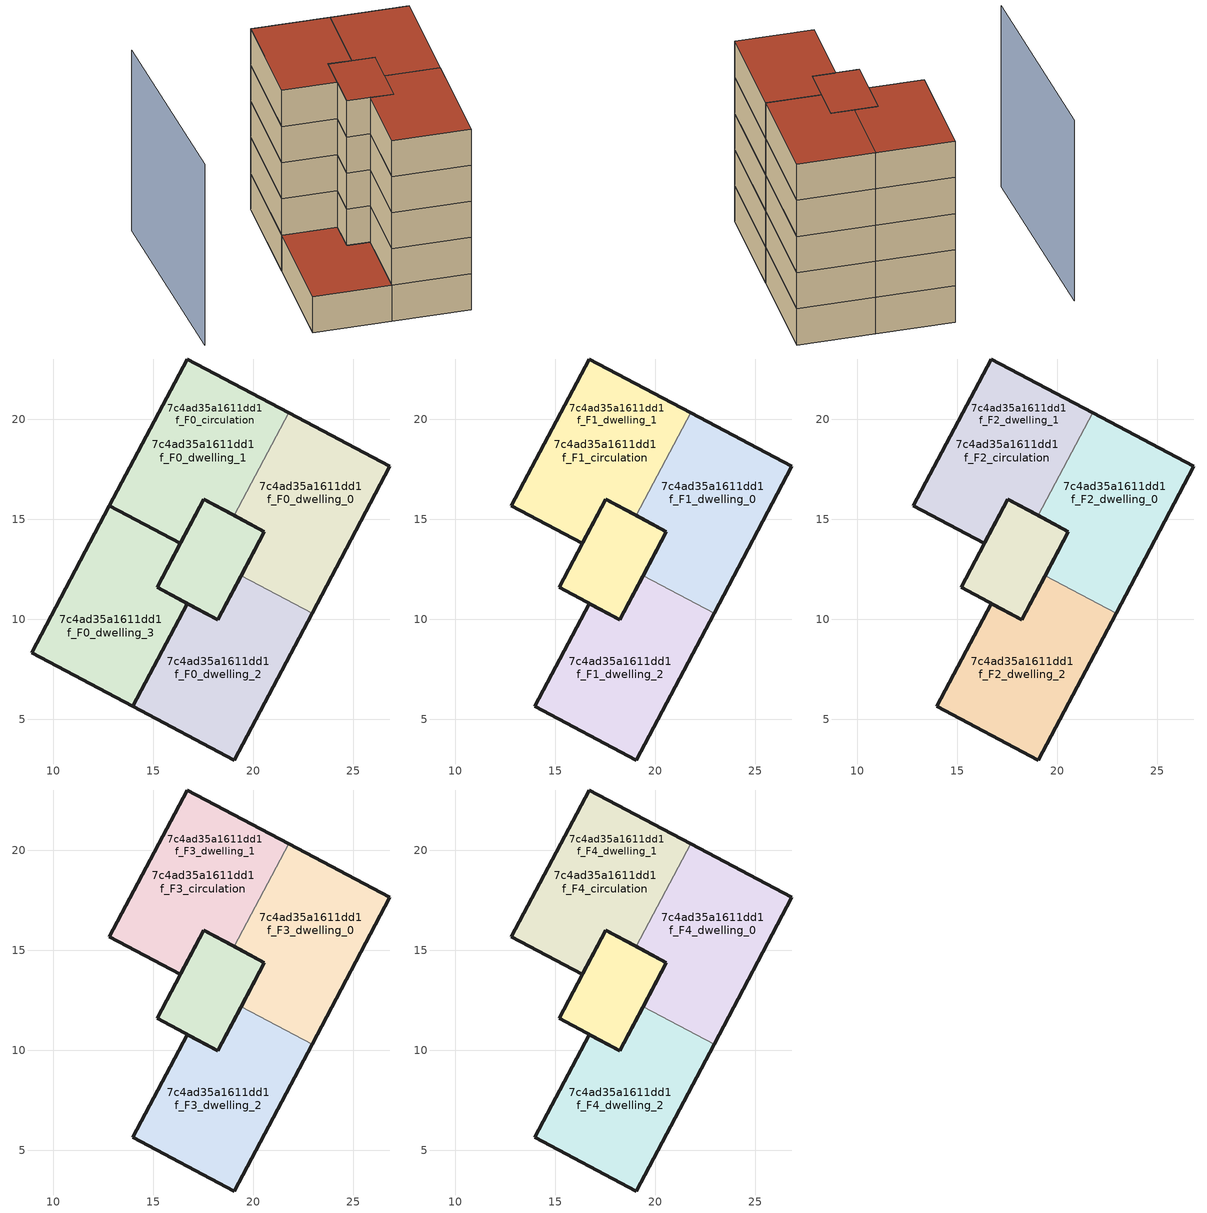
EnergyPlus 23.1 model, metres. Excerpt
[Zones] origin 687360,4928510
7c4ad35a1611dd1f_F0_dwelling_0
 floor ground (EU_floor_Construction): 26.84,17.65 22.95,10.31 19.4,12.19 20.57,14.39 19.04,15.2 21.77,20.33 z0
 wall outside (EU_wall_Construction): 22.95,10.31 26.84,17.65 21.77,20.33 / 19.04,15.2 20.57,14.39 19.4,12.19 z0:3
 wall to 7c4ad35a1611dd1f_F0_dwelling_1 (EU_wall_Construction): 21.77,20.33 19.04,15.2 z0:3
 wall to 7c4ad35a1611dd1f_F0_dwelling_2 (EU_wall_Construction): 19.4,12.19 22.95,10.31 z0:3
7c4ad35a1611dd1f_F0_dwelling_1
 floor ground (EU_floor_Construction): 20.57,14.39 18.23,9.98 15.19,11.6 16.36,13.8 17.52,16 19.04,15.2 z0; 21.77,20.33 19.04,15.2 17.52,16 16.36,13.8 12.81,15.68 16.7,23.02 z0
 wall outside (EU_wall_Construction): 21.77,20.33 16.7,23.02 12.81,15.68 16.36,13.8 17.52,16 19.04,15.2 z0:3
7c4ad35a1611dd1f_F0_dwelling_2
 floor ground (EU_floor_Construction): 22.95,10.31 19.06,2.97 13.99,5.65 16.71,10.79 18.23,9.98 19.4,12.19 z0
 wall outside (EU_wall_Construction): 19.4,12.19 18.23,9.98 16.71,10.79 13.99,5.65 19.06,2.97 22.95,10.31 z0:3
7c4ad35a1611dd1f_F0_dwelling_3
 floor ground (EU_floor_Construction): 16.36,13.8 15.19,11.6 16.71,10.79 13.99,5.65 8.92,8.34 12.81,15.68 z0; 20.57,14.39 18.23,9.98 15.19,11.6 16.36,13.8 17.52,16 z0
 wall outside (EU_wall_Construction): 8.92,8.34 13.99,5.65 16.71,10.79 15.19,11.6 16.36,13.8 12.81,15.68 8.92,8.34 z0:3
 roof outside (EU_roof_Construction): 18.23,9.98 20.57,14.39 17.52,16 16.36,13.8 15.19,11.6 z3; 13.99,5.65 16.71,10.79 15.19,11.6 16.36,13.8 12.81,15.68 8.92,8.34 z3
7c4ad35a1611dd1f_F0_circulation
 floor ground (EU_floor_Construction): 21.77,20.33 19.04,15.2 17.52,16 16.36,13.8 12.81,15.68 16.7,23.02 z0; 20.57,14.39 18.23,9.98 15.19,11.6 16.36,13.8 17.52,16 19.04,15.2 z0; 16.36,13.8 15.19,11.6 16.71,10.79 13.99,5.65 8.92,8.34 12.81,15.68 z0
 wall outside (EU_wall_Construction): 15.19,11.6 18.23,9.98 20.57,14.39 17.52,16 15.19,11.6 z0:3
 roof outside (EU_floor_Construction): 13.99,5.65 16.71,10.79 15.19,11.6 16.36,13.8 12.81,15.68 8.92,8.34 z3
7c4ad35a1611dd1f_F1_dwelling_0
 floor to 7c4ad35a1611dd1f_F0_dwelling_0 (EU_floor_Construction): 26.84,17.65 22.95,10.31 19.4,12.19 20.57,14.39 19.04,15.2 21.77,20.33 z3
 wall outside (EU_wall_Construction): 22.95,10.31 26.84,17.65 21.77,20.33 / 19.04,15.2 20.57,14.39 19.4,12.19 z3:6
 wall to 7c4ad35a1611dd1f_F1_dwelling_1 (EU_wall_Construction): 21.77,20.33 19.04,15.2 z3:6
 wall to 7c4ad35a1611dd1f_F1_dwelling_2 (EU_wall_Construction): 19.4,12.19 22.95,10.31 z3:6
7c4ad35a1611dd1f_F1_dwelling_1
 floor outside (EU_floor_Construction): 21.77,20.33 19.04,15.2 17.52,16 16.36,13.8 12.81,15.68 16.7,23.02 z3; 20.57,14.39 18.23,9.98 15.19,11.6 16.36,13.8 17.52,16 19.04,15.2 z3
 wall outside (EU_wall_Construction): 21.77,20.33 16.7,23.02 12.81,15.68 16.36,13.8 17.52,16 19.04,15.2 z3:6
7c4ad35a1611dd1f_F1_dwelling_2
 floor to 7c4ad35a1611dd1f_F0_dwelling_2 (EU_floor_Construction): 22.95,10.31 19.06,2.97 13.99,5.65 16.71,10.79 18.23,9.98 19.4,12.19 z3
 wall outside (EU_wall_Construction): 19.4,12.19 18.23,9.98 16.71,10.79 13.99,5.65 19.06,2.97 22.95,10.31 z3:6
7c4ad35a1611dd1f_F1_circulation
 floor to 7c4ad35a1611dd1f_F0_circulation (EU_floor_Construction): 21.77,20.33 19.04,15.2 17.52,16 16.36,13.8 12.81,15.68 16.7,23.02 z3; 20.57,14.39 18.23,9.98 15.19,11.6 16.36,13.8 17.52,16 19.04,15.2 z3
 wall outside (EU_wall_Construction): 15.19,11.6 18.23,9.98 20.57,14.39 17.52,16 15.19,11.6 z3:6
7c4ad35a1611dd1f_F2_dwelling_0
 floor to 7c4ad35a1611dd1f_F1_dwelling_0 (EU_floor_Construction): 26.84,17.65 22.95,10.31 19.4,12.19 20.57,14.39 19.04,15.2 21.77,20.33 z6
 wall outside (EU_wall_Construction): 22.95,10.31 26.84,17.65 21.77,20.33 / 19.04,15.2 20.57,14.39 19.4,12.19 z6:9
 wall to 7c4ad35a1611dd1f_F2_dwelling_1 (EU_wall_Construction): 21.77,20.33 19.04,15.2 z6:9
 wall to 7c4ad35a1611dd1f_F2_dwelling_2 (EU_wall_Construction): 19.4,12.19 22.95,10.31 z6:9
7c4ad35a1611dd1f_F2_dwelling_1
 floor outside (EU_floor_Construction): 21.77,20.33 19.04,15.2 17.52,16 16.36,13.8 12.81,15.68 16.7,23.02 z6; 20.57,14.39 18.23,9.98 15.19,11.6 16.36,13.8 17.52,16 19.04,15.2 z6
 wall outside (EU_wall_Construction): 21.77,20.33 16.7,23.02 12.81,15.68 16.36,13.8 17.52,16 19.04,15.2 z6:9
7c4ad35a1611dd1f_F2_dwelling_2
 floor to 7c4ad35a1611dd1f_F1_dwelling_2 (EU_floor_Construction): 22.95,10.31 19.06,2.97 13.99,5.65 16.71,10.79 18.23,9.98 19.4,12.19 z6
 wall outside (EU_wall_Construction): 19.4,12.19 18.23,9.98 16.71,10.79 13.99,5.65 19.06,2.97 22.95,10.31 z6:9
7c4ad35a1611dd1f_F2_circulation
 floor to 7c4ad35a1611dd1f_F1_circulation (EU_floor_Construction): 20.57,14.39 18.23,9.98 15.19,11.6 16.36,13.8 17.52,16 19.04,15.2 z6; 21.77,20.33 19.04,15.2 17.52,16 16.36,13.8 12.81,15.68 16.7,23.02 z6
 wall outside (EU_wall_Construction): 15.19,11.6 18.23,9.98 20.57,14.39 17.52,16 15.19,11.6 z6:9
7c4ad35a1611dd1f_F3_dwelling_0
 floor to 7c4ad35a1611dd1f_F2_dwelling_0 (EU_floor_Construction): 26.84,17.65 22.95,10.31 19.4,12.19 20.57,14.39 19.04,15.2 21.77,20.33 z9
 wall outside (EU_wall_Construction): 22.95,10.31 26.84,17.65 21.77,20.33 / 19.04,15.2 20.57,14.39 19.4,12.19 z9:12
 wall to 7c4ad35a1611dd1f_F3_dwelling_1 (EU_wall_Construction): 21.77,20.33 19.04,15.2 z9:12
 wall to 7c4ad35a1611dd1f_F3_dwelling_2 (EU_wall_Construction): 19.4,12.19 22.95,10.31 z9:12
7c4ad35a1611dd1f_F3_dwelling_1
 floor outside (EU_floor_Construction): 21.77,20.33 19.04,15.2 17.52,16 16.36,13.8 12.81,15.68 16.7,23.02 z9; 20.57,14.39 18.23,9.98 15.19,11.6 16.36,13.8 17.52,16 19.04,15.2 z9
 wall outside (EU_wall_Construction): 21.77,20.33 16.7,23.02 12.81,15.68 16.36,13.8 17.52,16 19.04,15.2 z9:12
7c4ad35a1611dd1f_F3_dwelling_2
 floor to 7c4ad35a1611dd1f_F2_dwelling_2 (EU_floor_Construction): 22.95,10.31 19.06,2.97 13.99,5.65 16.71,10.79 18.23,9.98 19.4,12.19 z9
 wall outside (EU_wall_Construction): 19.4,12.19 18.23,9.98 16.71,10.79 13.99,5.65 19.06,2.97 22.95,10.31 z9:12
7c4ad35a1611dd1f_F3_circulation
 floor to 7c4ad35a1611dd1f_F2_circulation (EU_floor_Construction): 20.57,14.39 18.23,9.98 15.19,11.6 16.36,13.8 17.52,16 19.04,15.2 z9; 21.77,20.33 19.04,15.2 17.52,16 16.36,13.8 12.81,15.68 16.7,23.02 z9
 wall outside (EU_wall_Construction): 15.19,11.6 18.23,9.98 20.57,14.39 17.52,16 15.19,11.6 z9:12
7c4ad35a1611dd1f_F4_dwelling_0
 floor to 7c4ad35a1611dd1f_F3_dwelling_0 (EU_floor_Construction): 26.84,17.65 22.95,10.31 19.4,12.19 20.57,14.39 19.04,15.2 21.77,20.33 z12
 wall outside (EU_wall_Construction): 22.95,10.31 26.84,17.65 21.77,20.33 / 19.04,15.2 20.57,14.39 19.4,12.19 z12:15
 wall to 7c4ad35a1611dd1f_F4_dwelling_1 (EU_wall_Construction): 21.77,20.33 19.04,15.2 z12:15
 wall to 7c4ad35a1611dd1f_F4_dwelling_2 (EU_wall_Construction): 19.4,12.19 22.95,10.31 z12:15
 roof outside (EU_roof_Construction): 22.95,10.31 26.84,17.65 21.77,20.33 19.04,15.2 20.57,14.39 19.4,12.19 z15
7c4ad35a1611dd1f_F4_dwelling_1
 floor outside (EU_floor_Construction): 21.77,20.33 19.04,15.2 17.52,16 16.36,13.8 12.81,15.68 16.7,23.02 z12; 20.57,14.39 18.23,9.98 15.19,11.6 16.36,13.8 17.52,16 19.04,15.2 z12
 wall outside (EU_wall_Construction): 21.77,20.33 16.7,23.02 12.81,15.68 16.36,13.8 17.52,16 19.04,15.2 z12:15
 roof outside (EU_roof_Construction): 18.23,9.98 20.57,14.39 19.04,15.2 17.52,16 16.36,13.8 15.19,11.6 z15; 21.77,20.33 16.7,23.02 12.81,15.68 16.36,13.8 17.52,16 19.04,15.2 z15
7c4ad35a1611dd1f_F4_dwelling_2
 floor to 7c4ad35a1611dd1f_F3_dwelling_2 (EU_floor_Construction): 22.95,10.31 19.06,2.97 13.99,5.65 16.71,10.79 18.23,9.98 19.4,12.19 z12
 wall outside (EU_wall_Construction): 19.4,12.19 18.23,9.98 16.71,10.79 13.99,5.65 19.06,2.97 22.95,10.31 z12:15
 roof outside (EU_roof_Construction): 19.06,2.97 22.95,10.31 19.4,12.19 18.23,9.98 16.71,10.79 13.99,5.65 z15
7c4ad35a1611dd1f_F4_circulation
 floor to 7c4ad35a1611dd1f_F3_circulation (EU_floor_Construction): 20.57,14.39 18.23,9.98 15.19,11.6 16.36,13.8 17.52,16 19.04,15.2 z12; 21.77,20.33 19.04,15.2 17.52,16 16.36,13.8 12.81,15.68 16.7,23.02 z12
 wall outside (EU_wall_Construction): 15.19,11.6 18.23,9.98 20.57,14.39 17.52,16 15.19,11.6 z12:15
 roof outside (EU_roof_Construction): 18.23,9.98 20.57,14.39 19.04,15.2 17.52,16 16.36,13.8 15.19,11.6 z15; 21.77,20.33 16.7,23.02 12.81,15.68 16.36,13.8 17.52,16 19.04,15.2 z15
shading: 8.74,26.7 2.3,12.33 z0:15
[Building]
EU S2 Campaign: North Axis=0; Terrain=City; Solar Distribution=FullExterior
[Site:Location]
Bologna: Latitude=44.5; Longitude=11.25; Time Zone=1; Elevation=37
[SizingPeriod:WeatherFileDays]
AnnualSizingPeriod: Begin Month=1; Begin Day of Month=1; End Month=12; End Day of Month=31; Day of Week for Start Day=Monday; Use Weather File Daylight Saving Period=No; Use Weather File Rain and Snow Indicators=No
[MATERIAL]
EU_InternalMass_Material: Roughness=MediumRough; Thickness=0.1; Conductivity=1; Density=1800; Specific Heat=900; Thermal Absorptance=0.9; Solar Absorptance=0.7; Visible Absorptance=0.7
[MATERIAL:NOMASS] Roughness=MediumRough; Thermal Absorptance=0.9; Solar Absorptance=0.7; Visible Absorptance=0.7
Name | Thermal Resistance
EU_wall_NoMass | 0.905828
EU_roof_NoMass | 0.37593
EU_floor_NoMass | 0.67114
[CONSTRUCTION]
EU_wall_Construction: EU_wall_NoMass
EU_roof_Construction: EU_roof_NoMass
EU_floor_Construction: EU_floor_NoMass
EU_InternalMass_Construction: EU_InternalMass_Material
[ZONE] Type=1; Multiplier=1; Ceiling Height=autocalculate; Floor Area=autocalculate; Part of Total Floor Area=Yes
Name | Volume
7c4ad35a1611dd1f_F0_dwelling_0; 7c4ad35a1611dd1f_F1_dwelling_0; 7c4ad35a1611dd1f_F2_dwelling_0; 7c4ad35a1611dd1f_F3_dwelling_0; 7c4ad35a1611dd1f_F4_dwelling_0; 7c4ad35a1611dd1f_F0_dwelling_2; 7c4ad35a1611dd1f_F1_dwelling_2; 7c4ad35a1611dd1f_F2_dwelling_2; 7c4ad35a1611dd1f_F3_dwelling_2; 7c4ad35a1611dd1f_F4_dwelling_2 | 130.15
7c4ad35a1611dd1f_F0_dwelling_1; 7c4ad35a1611dd1f_F1_dwelling_1; 7c4ad35a1611dd1f_F2_dwelling_1; 7c4ad35a1611dd1f_F3_dwelling_1; 7c4ad35a1611dd1f_F4_dwelling_1; 7c4ad35a1611dd1f_F0_dwelling_3; 7c4ad35a1611dd1f_F1_circulation; 7c4ad35a1611dd1f_F2_circulation; 7c4ad35a1611dd1f_F3_circulation; 7c4ad35a1611dd1f_F4_circulation | 181.638
7c4ad35a1611dd1f_F0_circulation | 311.787
[INTERNALMASS] Construction=EU_InternalMass_Construction
Name | Zone or ZoneList | Surface Area
7c4ad35a1611dd1f_F0_dwelling_0_EU_InternalMass | 7c4ad35a1611dd1f_F0_dwelling_0 | 43.3833
7c4ad35a1611dd1f_F0_dwelling_1_EU_InternalMass | 7c4ad35a1611dd1f_F0_dwelling_1 | 43.3833
7c4ad35a1611dd1f_F0_dwelling_2_EU_InternalMass | 7c4ad35a1611dd1f_F0_dwelling_2 | 43.3833
7c4ad35a1611dd1f_F0_dwelling_3_EU_InternalMass | 7c4ad35a1611dd1f_F0_dwelling_3 | 43.3833
7c4ad35a1611dd1f_F1_dwelling_0_EU_InternalMass | 7c4ad35a1611dd1f_F1_dwelling_0 | 86.7666
7c4ad35a1611dd1f_F1_dwelling_1_EU_InternalMass | 7c4ad35a1611dd1f_F1_dwelling_1 | 43.3833
7c4ad35a1611dd1f_F1_dwelling_2_EU_InternalMass | 7c4ad35a1611dd1f_F1_dwelling_2 | 43.3833
7c4ad35a1611dd1f_F2_dwelling_0_EU_InternalMass | 7c4ad35a1611dd1f_F2_dwelling_0 | 86.7666
7c4ad35a1611dd1f_F2_dwelling_1_EU_InternalMass | 7c4ad35a1611dd1f_F2_dwelling_1 | 43.3833
7c4ad35a1611dd1f_F2_dwelling_2_EU_InternalMass | 7c4ad35a1611dd1f_F2_dwelling_2 | 43.3833
7c4ad35a1611dd1f_F3_dwelling_0_EU_InternalMass | 7c4ad35a1611dd1f_F3_dwelling_0 | 86.7666
7c4ad35a1611dd1f_F3_dwelling_1_EU_InternalMass | 7c4ad35a1611dd1f_F3_dwelling_1 | 43.3833
7c4ad35a1611dd1f_F3_dwelling_2_EU_InternalMass | 7c4ad35a1611dd1f_F3_dwelling_2 | 43.3833
7c4ad35a1611dd1f_F4_dwelling_0_EU_InternalMass | 7c4ad35a1611dd1f_F4_dwelling_0 | 86.7666
7c4ad35a1611dd1f_F4_dwelling_1_EU_InternalMass | 7c4ad35a1611dd1f_F4_dwelling_1 | 43.3833
7c4ad35a1611dd1f_F4_dwelling_2_EU_InternalMass | 7c4ad35a1611dd1f_F4_dwelling_2 | 43.3833
[OTHEREQUIPMENT] Fuel Type=Electricity; Design Level Calculation Method=Watts/Area; Power per Zone Floor Area=1; Fraction Latent=0; Fraction Radiant=0; Fraction Lost=0; Carbon Dioxide Generation Rate=0; EndUse Subcategory=EU_Step8_InternalGains
Name | Zone or ZoneList or Space or SpaceList | Schedule
EU_Step8_InternalGain_7c4ad35a1611dd1f_F0_dwelling_0_f000 | 7c4ad35a1611dd1f_F0_dwelling_0 | EU_Step8_GainSchedule_7c4ad35a1611dd1f_F0_dwelling_0_f000
EU_Step8_InternalGain_7c4ad35a1611dd1f_F0_dwelling_1_f000 | 7c4ad35a1611dd1f_F0_dwelling_1 | EU_Step8_GainSchedule_7c4ad35a1611dd1f_F0_dwelling_1_f000
EU_Step8_InternalGain_7c4ad35a1611dd1f_F0_dwelling_2_f000 | 7c4ad35a1611dd1f_F0_dwelling_2 | EU_Step8_GainSchedule_7c4ad35a1611dd1f_F0_dwelling_2_f000
EU_Step8_InternalGain_7c4ad35a1611dd1f_F0_dwelling_3_f000 | 7c4ad35a1611dd1f_F0_dwelling_3 | EU_Step8_GainSchedule_7c4ad35a1611dd1f_F0_dwelling_3_f000
EU_Step8_InternalGain_7c4ad35a1611dd1f_F1_dwelling_0_f000 | 7c4ad35a1611dd1f_F1_dwelling_0 | EU_Step8_GainSchedule_7c4ad35a1611dd1f_F1_dwelling_0_f000
EU_Step8_InternalGain_7c4ad35a1611dd1f_F1_dwelling_1_f000 | 7c4ad35a1611dd1f_F1_dwelling_1 | EU_Step8_GainSchedule_7c4ad35a1611dd1f_F1_dwelling_1_f000
EU_Step8_InternalGain_7c4ad35a1611dd1f_F1_dwelling_2_f000 | 7c4ad35a1611dd1f_F1_dwelling_2 | EU_Step8_GainSchedule_7c4ad35a1611dd1f_F1_dwelling_2_f000
EU_Step8_InternalGain_7c4ad35a1611dd1f_F2_dwelling_0_f000 | 7c4ad35a1611dd1f_F2_dwelling_0 | EU_Step8_GainSchedule_7c4ad35a1611dd1f_F2_dwelling_0_f000
EU_Step8_InternalGain_7c4ad35a1611dd1f_F2_dwelling_1_f000 | 7c4ad35a1611dd1f_F2_dwelling_1 | EU_Step8_GainSchedule_7c4ad35a1611dd1f_F2_dwelling_1_f000
EU_Step8_InternalGain_7c4ad35a1611dd1f_F2_dwelling_2_f000 | 7c4ad35a1611dd1f_F2_dwelling_2 | EU_Step8_GainSchedule_7c4ad35a1611dd1f_F2_dwelling_2_f000
EU_Step8_InternalGain_7c4ad35a1611dd1f_F3_dwelling_0_f000 | 7c4ad35a1611dd1f_F3_dwelling_0 | EU_Step8_GainSchedule_7c4ad35a1611dd1f_F3_dwelling_0_f000
EU_Step8_InternalGain_7c4ad35a1611dd1f_F3_dwelling_1_f000 | 7c4ad35a1611dd1f_F3_dwelling_1 | EU_Step8_GainSchedule_7c4ad35a1611dd1f_F3_dwelling_1_f000
EU_Step8_InternalGain_7c4ad35a1611dd1f_F3_dwelling_2_f000 | 7c4ad35a1611dd1f_F3_dwelling_2 | EU_Step8_GainSchedule_7c4ad35a1611dd1f_F3_dwelling_2_f000
EU_Step8_InternalGain_7c4ad35a1611dd1f_F4_dwelling_0_f000 | 7c4ad35a1611dd1f_F4_dwelling_0 | EU_Step8_GainSchedule_7c4ad35a1611dd1f_F4_dwelling_0_f000
EU_Step8_InternalGain_7c4ad35a1611dd1f_F4_dwelling_1_f000 | 7c4ad35a1611dd1f_F4_dwelling_1 | EU_Step8_GainSchedule_7c4ad35a1611dd1f_F4_dwelling_1_f000
EU_Step8_InternalGain_7c4ad35a1611dd1f_F4_dwelling_2_f000 | 7c4ad35a1611dd1f_F4_dwelling_2 | EU_Step8_GainSchedule_7c4ad35a1611dd1f_F4_dwelling_2_f000
[ZONEINFILTRATION:DESIGNFLOWRATE] Schedule=EU_AlwaysOn; Design Flow Rate Calculation Method=Flow/Area; Flow Rate per Floor Area=0.0005; Constant Term Coefficient=1; Temperature Term Coefficient=0; Velocity Term Coefficient=0; Velocity Squared Term Coefficient=0
Name | Zone or ZoneList or Space or SpaceList
EU_Circulation_Infiltration_7c4ad35a1611dd1f_F0_circulation | 7c4ad35a1611dd1f_F0_circulation
EU_Circulation_Infiltration_7c4ad35a1611dd1f_F1_circulation | 7c4ad35a1611dd1f_F1_circulation
EU_Circulation_Infiltration_7c4ad35a1611dd1f_F2_circulation | 7c4ad35a1611dd1f_F2_circulation
EU_Circulation_Infiltration_7c4ad35a1611dd1f_F3_circulation | 7c4ad35a1611dd1f_F3_circulation
EU_Circulation_Infiltration_7c4ad35a1611dd1f_F4_circulation | 7c4ad35a1611dd1f_F4_circulation
[ZONEVENTILATION:DESIGNFLOWRATE] Schedule=EU_AlwaysOn; Design Flow Rate Calculation Method=AirChanges/Hour; Air Changes per Hour=0.73129; Ventilation Type=Natural; Fan Pressure Rise=0; Fan Total Efficiency=1; Constant Term Coefficient=1; Temperature Term Coefficient=0; Velocity Term Coefficient=0; Velocity Squared Term Coefficient=0; Minimum Indoor Temperature=-100; Maximum Indoor Temperature=100; Delta Temperature=-100; Minimum Outdoor Temperature=-100; Maximum Outdoor Temperature=100; Maximum Wind Speed=40
Name | Zone or ZoneList or Space or SpaceList
EU_ConstantAir_7c4ad35a1611dd1f_F0_dwelling_0 | 7c4ad35a1611dd1f_F0_dwelling_0
EU_ConstantAir_7c4ad35a1611dd1f_F0_dwelling_1 | 7c4ad35a1611dd1f_F0_dwelling_1
EU_ConstantAir_7c4ad35a1611dd1f_F0_dwelling_2 | 7c4ad35a1611dd1f_F0_dwelling_2
EU_ConstantAir_7c4ad35a1611dd1f_F0_dwelling_3 | 7c4ad35a1611dd1f_F0_dwelling_3
EU_ConstantAir_7c4ad35a1611dd1f_F1_dwelling_0 | 7c4ad35a1611dd1f_F1_dwelling_0
EU_ConstantAir_7c4ad35a1611dd1f_F1_dwelling_1 | 7c4ad35a1611dd1f_F1_dwelling_1
EU_ConstantAir_7c4ad35a1611dd1f_F1_dwelling_2 | 7c4ad35a1611dd1f_F1_dwelling_2
EU_ConstantAir_7c4ad35a1611dd1f_F2_dwelling_0 | 7c4ad35a1611dd1f_F2_dwelling_0
EU_ConstantAir_7c4ad35a1611dd1f_F2_dwelling_1 | 7c4ad35a1611dd1f_F2_dwelling_1
EU_ConstantAir_7c4ad35a1611dd1f_F2_dwelling_2 | 7c4ad35a1611dd1f_F2_dwelling_2
EU_ConstantAir_7c4ad35a1611dd1f_F3_dwelling_0 | 7c4ad35a1611dd1f_F3_dwelling_0
EU_ConstantAir_7c4ad35a1611dd1f_F3_dwelling_1 | 7c4ad35a1611dd1f_F3_dwelling_1
EU_ConstantAir_7c4ad35a1611dd1f_F3_dwelling_2 | 7c4ad35a1611dd1f_F3_dwelling_2
EU_ConstantAir_7c4ad35a1611dd1f_F4_dwelling_0 | 7c4ad35a1611dd1f_F4_dwelling_0
EU_ConstantAir_7c4ad35a1611dd1f_F4_dwelling_1 | 7c4ad35a1611dd1f_F4_dwelling_1
EU_ConstantAir_7c4ad35a1611dd1f_F4_dwelling_2 | 7c4ad35a1611dd1f_F4_dwelling_2
[HVACTEMPLATE:THERMOSTAT] Constant Heating Setpoint=20; Constant Cooling Setpoint=50
EU_HeatOnly_7c4ad35a1611dd1f_F0_dwelling_0; EU_HeatOnly_7c4ad35a1611dd1f_F0_dwelling_1; EU_HeatOnly_7c4ad35a1611dd1f_F0_dwelling_2; EU_HeatOnly_7c4ad35a1611dd1f_F0_dwelling_3; EU_HeatOnly_7c4ad35a1611dd1f_F1_dwelling_0; EU_HeatOnly_7c4ad35a1611dd1f_F1_dwelling_1; EU_HeatOnly_7c4ad35a1611dd1f_F1_dwelling_2; EU_HeatOnly_7c4ad35a1611dd1f_F2_dwelling_0; EU_HeatOnly_7c4ad35a1611dd1f_F2_dwelling_1; EU_HeatOnly_7c4ad35a1611dd1f_F2_dwelling_2; EU_HeatOnly_7c4ad35a1611dd1f_F3_dwelling_0; EU_HeatOnly_7c4ad35a1611dd1f_F3_dwelling_1; EU_HeatOnly_7c4ad35a1611dd1f_F3_dwelling_2; EU_HeatOnly_7c4ad35a1611dd1f_F4_dwelling_0; EU_HeatOnly_7c4ad35a1611dd1f_F4_dwelling_1; EU_HeatOnly_7c4ad35a1611dd1f_F4_dwelling_2
[HVACTEMPLATE:ZONE:IDEALLOADSAIRSYSTEM] System Availability Schedule=EU_AlwaysOn; Maximum Heating Supply Air Temperature=50; Minimum Cooling Supply Air Temperature=13; Maximum Heating Supply Air Humidity Ratio=0.0156; Minimum Cooling Supply Air Humidity Ratio=0.0077; Heating Limit=NoLimit; Cooling Limit=NoLimit; Heating Availability Schedule=EU_AlwaysOn; Cooling Availability Schedule=EU_CoolingOff; Dehumidification Control Type=ConstantSensibleHeatRatio; Cooling Sensible Heat Ratio=0.7; Dehumidification Setpoint=60; Humidification Control Type=None; Humidification Setpoint=30; Outdoor Air Method=None; Outdoor Air Flow Rate per Person=0.00944; Outdoor Air Flow Rate per Zone Floor Area=0; Outdoor Air Flow Rate per Zone=0; Demand Controlled Ventilation Type=None; Outdoor Air Economizer Type=NoEconomizer; Heat Recovery Type=None; Sensible Heat Recovery Effectiveness=0.7; Latent Heat Recovery Effectiveness=0.65
Name | Template Thermostat
7c4ad35a1611dd1f_F0_dwelling_0 | EU_HeatOnly_7c4ad35a1611dd1f_F0_dwelling_0
7c4ad35a1611dd1f_F0_dwelling_1 | EU_HeatOnly_7c4ad35a1611dd1f_F0_dwelling_1
7c4ad35a1611dd1f_F0_dwelling_2 | EU_HeatOnly_7c4ad35a1611dd1f_F0_dwelling_2
7c4ad35a1611dd1f_F0_dwelling_3 | EU_HeatOnly_7c4ad35a1611dd1f_F0_dwelling_3
7c4ad35a1611dd1f_F1_dwelling_0 | EU_HeatOnly_7c4ad35a1611dd1f_F1_dwelling_0
7c4ad35a1611dd1f_F1_dwelling_1 | EU_HeatOnly_7c4ad35a1611dd1f_F1_dwelling_1
7c4ad35a1611dd1f_F1_dwelling_2 | EU_HeatOnly_7c4ad35a1611dd1f_F1_dwelling_2
7c4ad35a1611dd1f_F2_dwelling_0 | EU_HeatOnly_7c4ad35a1611dd1f_F2_dwelling_0
7c4ad35a1611dd1f_F2_dwelling_1 | EU_HeatOnly_7c4ad35a1611dd1f_F2_dwelling_1
7c4ad35a1611dd1f_F2_dwelling_2 | EU_HeatOnly_7c4ad35a1611dd1f_F2_dwelling_2
7c4ad35a1611dd1f_F3_dwelling_0 | EU_HeatOnly_7c4ad35a1611dd1f_F3_dwelling_0
7c4ad35a1611dd1f_F3_dwelling_1 | EU_HeatOnly_7c4ad35a1611dd1f_F3_dwelling_1
7c4ad35a1611dd1f_F3_dwelling_2 | EU_HeatOnly_7c4ad35a1611dd1f_F3_dwelling_2
7c4ad35a1611dd1f_F4_dwelling_0 | EU_HeatOnly_7c4ad35a1611dd1f_F4_dwelling_0
7c4ad35a1611dd1f_F4_dwelling_1 | EU_HeatOnly_7c4ad35a1611dd1f_F4_dwelling_1
7c4ad35a1611dd1f_F4_dwelling_2 | EU_HeatOnly_7c4ad35a1611dd1f_F4_dwelling_2
[SIZING:ZONE] Zone Cooling Design Supply Air Temperature Input Method=SupplyAirTemperature; Zone Cooling Design Supply Air Temperature=13; Zone Heating Design Supply Air Temperature Input Method=SupplyAirTemperature; Zone Heating Design Supply Air Temperature=50; Zone Cooling Design Supply Air Humidity Ratio=0.008; Zone Heating Design Supply Air Humidity Ratio=0.008; Cooling Design Air Flow Method=DesignDay; Cooling Design Air Flow Rate=0; Cooling Minimum Air Flow per Zone Floor Area=0.000762; Cooling Minimum Air Flow=0; Cooling Minimum Air Flow Fraction=0.2; Heating Design Air Flow Method=DesignDay; Heating Design Air Flow Rate=0; Heating Maximum Air Flow per Zone Floor Area=0.002032; Heating Maximum Air Flow=0.141576; Heating Maximum Air Flow Fraction=0.3; Account for Dedicated Outdoor Air System=No; Dedicated Outdoor Air System Control Strategy=NeutralSupplyAir; Dedicated Outdoor Air Low Setpoint Temperature for Design=autosize; Dedicated Outdoor Air High Setpoint Temperature for Design=autosize; Zone Load Sizing Method=Sensible Load Only No Latent Load; Zone Latent Cooling Design Supply Air Humidity Ratio Input Method=HumidityRatioDifference; Zone Cooling Design Supply Air Humidity Ratio Difference=0.005; Zone Latent Heating Design Supply Air Humidity Ratio Input Method=HumidityRatioDifference; Zone Humidification Design Supply Air Humidity Ratio Difference=0.005
7c4ad35a1611dd1f_F0_dwelling_0; 7c4ad35a1611dd1f_F0_dwelling_1; 7c4ad35a1611dd1f_F0_dwelling_2; 7c4ad35a1611dd1f_F0_dwelling_3; 7c4ad35a1611dd1f_F1_dwelling_0; 7c4ad35a1611dd1f_F1_dwelling_1; 7c4ad35a1611dd1f_F1_dwelling_2; 7c4ad35a1611dd1f_F2_dwelling_0; 7c4ad35a1611dd1f_F2_dwelling_1; 7c4ad35a1611dd1f_F2_dwelling_2; 7c4ad35a1611dd1f_F3_dwelling_0; 7c4ad35a1611dd1f_F3_dwelling_1; 7c4ad35a1611dd1f_F3_dwelling_2; 7c4ad35a1611dd1f_F4_dwelling_0; 7c4ad35a1611dd1f_F4_dwelling_1; 7c4ad35a1611dd1f_F4_dwelling_2
[SCHEDULE:CONSTANT]
Name | Hourly Value
EU_AlwaysOn | 1
EU_CoolingOff | 0
[SCHEDULE:FILE] Column Number=1; Rows to Skip at Top=0; Number of Hours of Data=8760; Column Separator=Comma; Interpolate to Timestep=No; Minutes per Item=60; Adjust Schedule for Daylight Savings=Yes
Name | File
EU_Step8_GainSchedule_7c4ad35a1611dd1f_F0_dwelling_0_f000 | ../../schedules/7c4ad35a1611dd1f/7c4ad35a1611dd1f_F0_dwelling_0_f000_gain.csv
EU_Step8_GainSchedule_7c4ad35a1611dd1f_F0_dwelling_1_f000 | ../../schedules/7c4ad35a1611dd1f/7c4ad35a1611dd1f_F0_dwelling_1_f000_gain.csv
EU_Step8_GainSchedule_7c4ad35a1611dd1f_F0_dwelling_2_f000 | ../../schedules/7c4ad35a1611dd1f/7c4ad35a1611dd1f_F0_dwelling_2_f000_gain.csv
EU_Step8_GainSchedule_7c4ad35a1611dd1f_F0_dwelling_3_f000 | ../../schedules/7c4ad35a1611dd1f/7c4ad35a1611dd1f_F0_dwelling_3_f000_gain.csv
EU_Step8_GainSchedule_7c4ad35a1611dd1f_F1_dwelling_0_f000 | ../../schedules/7c4ad35a1611dd1f/7c4ad35a1611dd1f_F1_dwelling_0_f000_gain.csv
EU_Step8_GainSchedule_7c4ad35a1611dd1f_F1_dwelling_1_f000 | ../../schedules/7c4ad35a1611dd1f/7c4ad35a1611dd1f_F1_dwelling_1_f000_gain.csv
EU_Step8_GainSchedule_7c4ad35a1611dd1f_F1_dwelling_2_f000 | ../../schedules/7c4ad35a1611dd1f/7c4ad35a1611dd1f_F1_dwelling_2_f000_gain.csv
EU_Step8_GainSchedule_7c4ad35a1611dd1f_F2_dwelling_0_f000 | ../../schedules/7c4ad35a1611dd1f/7c4ad35a1611dd1f_F2_dwelling_0_f000_gain.csv
EU_Step8_GainSchedule_7c4ad35a1611dd1f_F2_dwelling_1_f000 | ../../schedules/7c4ad35a1611dd1f/7c4ad35a1611dd1f_F2_dwelling_1_f000_gain.csv
EU_Step8_GainSchedule_7c4ad35a1611dd1f_F2_dwelling_2_f000 | ../../schedules/7c4ad35a1611dd1f/7c4ad35a1611dd1f_F2_dwelling_2_f000_gain.csv
EU_Step8_GainSchedule_7c4ad35a1611dd1f_F3_dwelling_0_f000 | ../../schedules/7c4ad35a1611dd1f/7c4ad35a1611dd1f_F3_dwelling_0_f000_gain.csv
EU_Step8_GainSchedule_7c4ad35a1611dd1f_F3_dwelling_1_f000 | ../../schedules/7c4ad35a1611dd1f/7c4ad35a1611dd1f_F3_dwelling_1_f000_gain.csv
EU_Step8_GainSchedule_7c4ad35a1611dd1f_F3_dwelling_2_f000 | ../../schedules/7c4ad35a1611dd1f/7c4ad35a1611dd1f_F3_dwelling_2_f000_gain.csv
EU_Step8_GainSchedule_7c4ad35a1611dd1f_F4_dwelling_0_f000 | ../../schedules/7c4ad35a1611dd1f/7c4ad35a1611dd1f_F4_dwelling_0_f000_gain.csv
EU_Step8_GainSchedule_7c4ad35a1611dd1f_F4_dwelling_1_f000 | ../../schedules/7c4ad35a1611dd1f/7c4ad35a1611dd1f_F4_dwelling_1_f000_gain.csv
EU_Step8_GainSchedule_7c4ad35a1611dd1f_F4_dwelling_2_f000 | ../../schedules/7c4ad35a1611dd1f/7c4ad35a1611dd1f_F4_dwelling_2_f000_gain.csv
